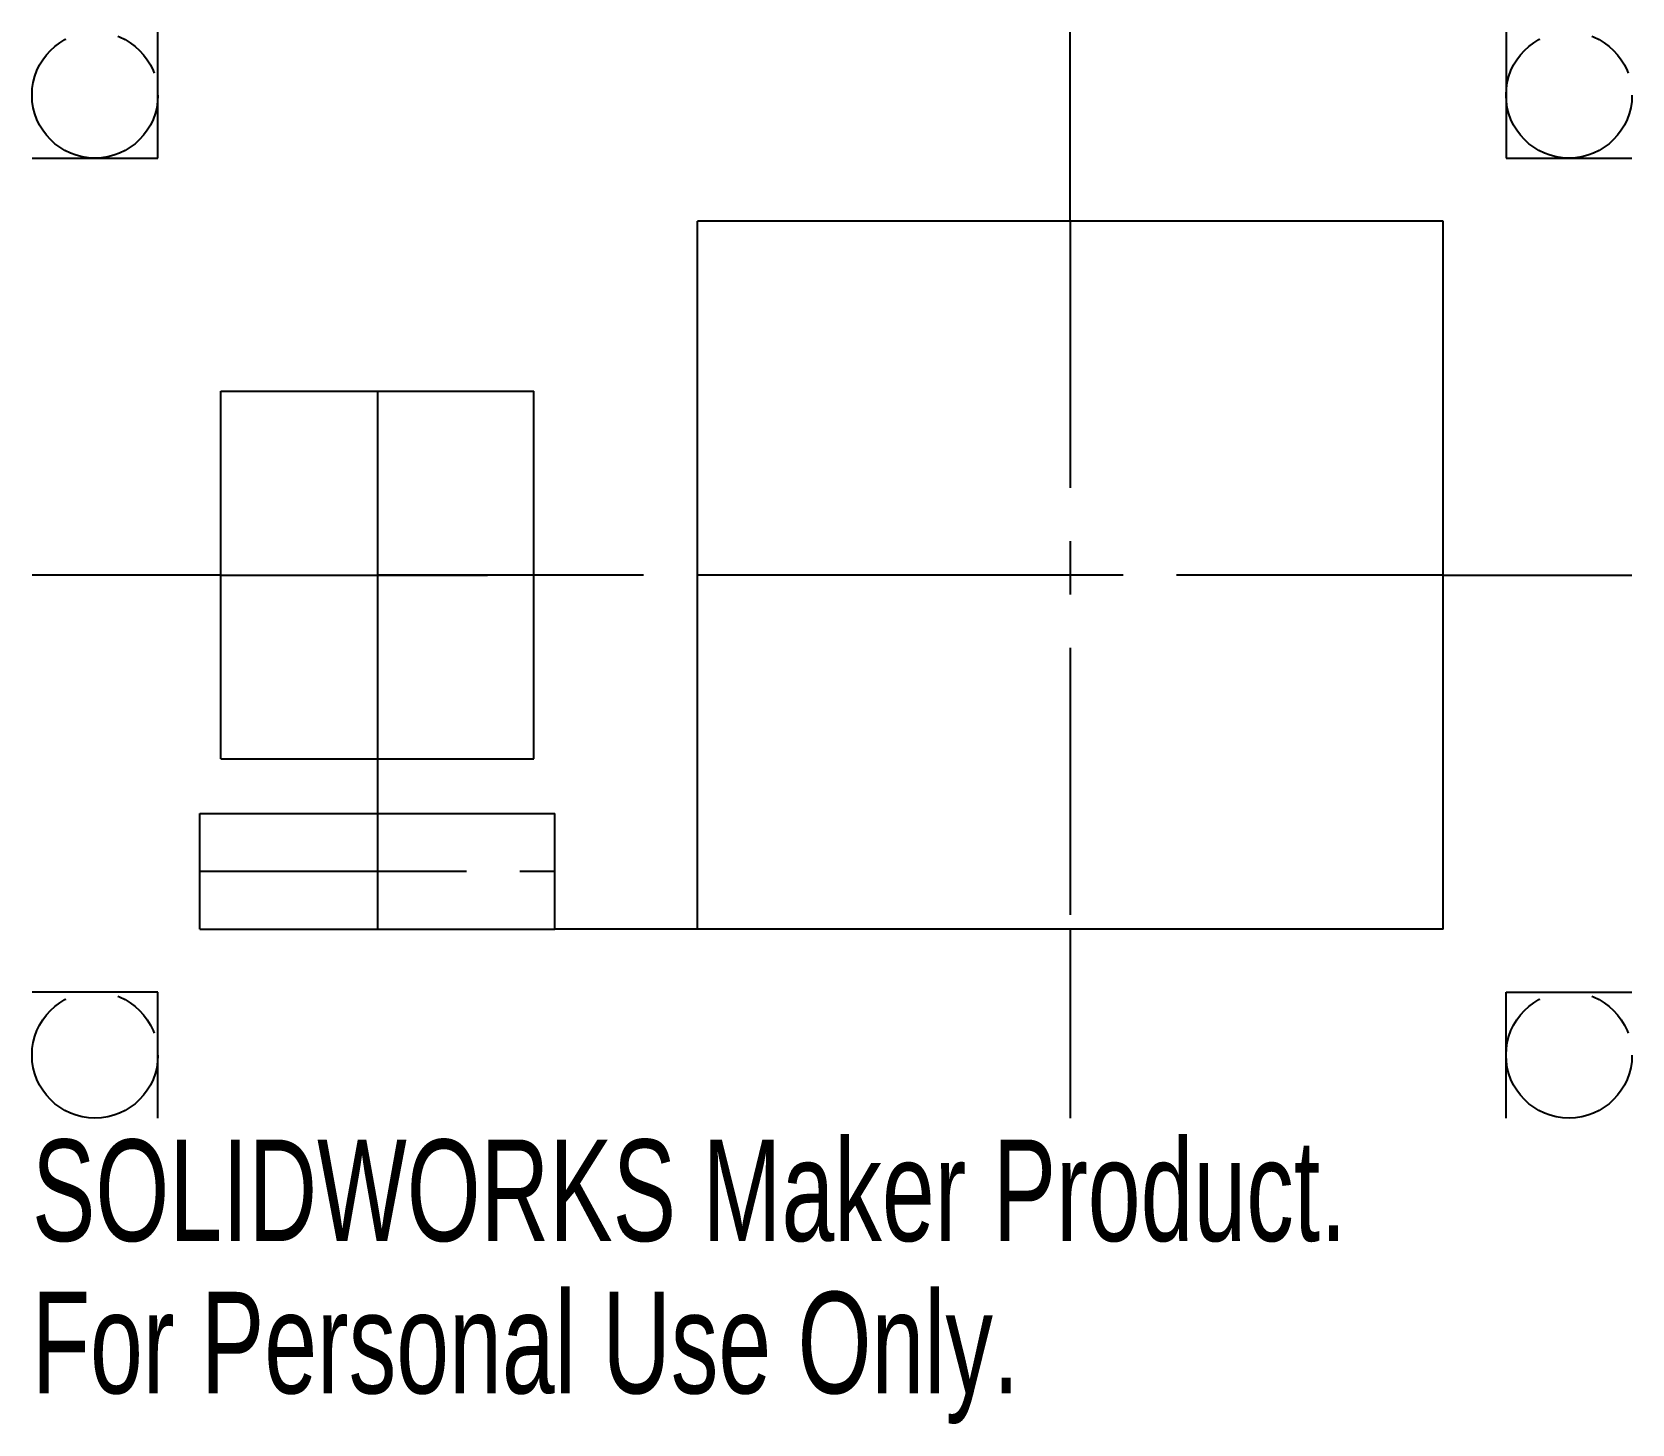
# Model space of a CAD drawing. Header units: millimetres. Extents: x -49.5 to 26.8, y -40.4 to 25.9.
import ezdxf

# ---------------------------------------------------------------- set-up
doc = ezdxf.new("R2010")
doc.units = ezdxf.units.MM
doc.header["$PDSIZE"] = -1
doc.linetypes.add('CENTERX2', pattern=[20.32, 12.7, -2.54, 2.54, -2.54])
doc.styles.add('SLDTEXTSTYLE0', font='TXT', dxfattribs={"width": 0.7})

msp = doc.modelspace()

# ---------------------------------------------------------------- linework, layer by layer
at = {"color": 7, "linetype": 'CENTERX2'}
for p, q in [((-43.45, 19.85), (-43.45, 25.85)), ((0, 16.85), (0, 25.85)), ((20.75, 25.85), (20.75, 19.85)), ((-49.45, 19.85), (-43.45, 19.85)), ((20.75, 19.85), (26.75, 19.85)), ((0, 16.85), (0, -16.85)), ((-33, 8.75), (-33, -8.75)), ((-40.45, 0), (-49.45, 0)), ((-40.45, 0), (-25.55, 0)), ((0, 0), (-33, 0)), ((-33, 0), (-33, -14.1)), ((17.75, 0), (-17.75, 0)), ((17.75, 0), (26.75, 0)), ((-33, -11.35), (-33, -16.85)), ((-41.45, -14.1), (-24.55, -14.1)), ((-17.75, -16.85), (-24.55, -16.85)), ((0, -16.85), (0, -25.85)), ((-43.45, -19.85), (-49.45, -19.85)), ((-43.45, -25.85), (-43.45, -19.85)), ((20.75, -25.85), (20.75, -19.85)), ((20.75, -19.85), (26.75, -19.85))]:
    msp.add_line(p, q, dxfattribs=at)
at = {"color": 7, "linetype": 'Continuous'}
for p, q in [((17.75, 16.85), (-17.75, 16.85)), ((-17.75, -16.85), (-17.75, 16.85)), ((17.75, -16.85), (17.75, 16.85)), ((-40.45, -8.75), (-40.45, 8.75)), ((-40.45, 8.75), (-25.55, 8.75)), ((-25.55, -8.75), (-25.55, 8.75)), ((-40.45, -8.75), (-25.55, -8.75)), ((-41.45, -16.85), (-41.45, -11.35)), ((-41.45, -11.35), (-24.55, -11.35)), ((-24.55, -16.85), (-24.55, -11.35)), ((-41.45, -16.85), (-24.55, -16.85)), ((17.75, -16.85), (-17.75, -16.85))]:
    msp.add_line(p, q, dxfattribs=at)
at = {"color": 7, "linetype": 'CENTERX2'}
for centre in [(-46.45, 22.85), (23.75, 22.85), (-46.45, -22.85), (23.75, -22.85)]:
    msp.add_circle(centre, 3, dxfattribs=at)
at = {"color": 7, "linetype": 'Continuous'}
for p in [(-33, 0), (0, 0), (-33, -14.1)]:
    msp.add_point(p, dxfattribs=at)

# ---------------------------------------------------------------- texts
at = {"color": 7, "linetype": 'Continuous', "char_height": 4.83362, "attachment_point": 1, "style": 'SLDTEXTSTYLE0'}
for s, insert in [('SOLIDWORKS Maker Product.', (-49.45, -26.87)), ('For Personal Use Only.', (-49.45, -34.12))]:
    msp.add_mtext(s, dxfattribs=dict(at, insert=insert))

doc.saveas('drawing.dxf')
